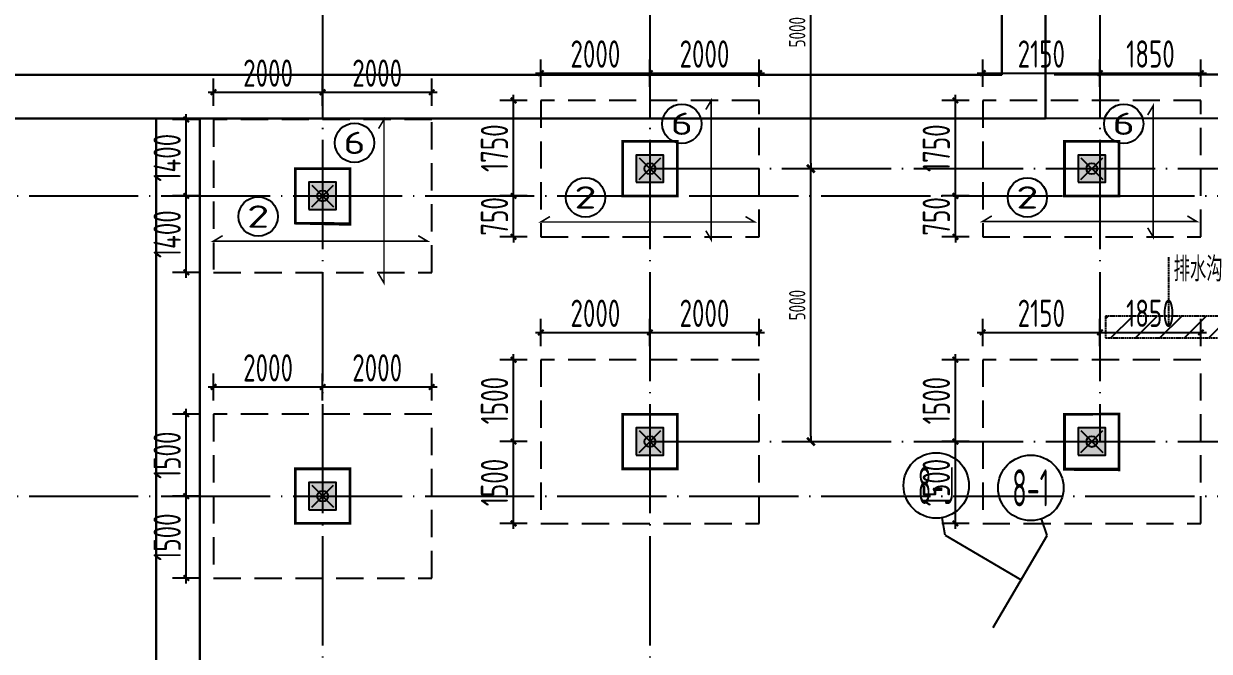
# Model space of a CAD drawing. Extents: x -57409 to 252654, y -8259 to 229119.
# Drawn here: x 129198 to 150931, y 173021 to 184518 of the extents above; entities that cross this region are included whole.
import ezdxf
from ezdxf.enums import TextEntityAlignment as Align

# ---------------------------------------------------------------- set-up
doc = ezdxf.new("R2010")
doc.units = 0
doc.header["$LTSCALE"] = 100
doc.header["$PDMODE"] = 35
doc.header["$PDSIZE"] = 200
for name, pattern in [('DASH', [0.35, 0.25, -0.1]), ('DASHED', [0.75, 0.5, -0.25]), ('DOTE', [2.4200000000000004, 2, -0.2, 0.02, -0.2])]:
    doc.linetypes.add(name, pattern=pattern)
doc.layers.get('0').update_dxf_attribs({"linetype": 'CONTINUOUS'})
doc.layers.get('Defpoints').update_dxf_attribs({"linetype": 'CONTINUOUS'})
for name, color, linetype in [('B-TEXT', 3, 'CONTINUOUS'), ('codim', 7, 'CONTINUOUS'), ('COLU', 7, 'CONTINUOUS'), ('CT', 2, 'CONTINUOUS'), ('DIM', 3, 'CONTINUOUS'), ('dote', 253, 'DOTE'), ('h填实-柱墙', 254, 'CONTINUOUS'), ('Z-AXIS', 3, 'CONTINUOUS'), ('Z-TEXT', 2, 'CONTINUOUS'), ('z柱下板带', 140, 'CONTINUOUS'), ('排水沟', 8, 'DASH'), ('板底钢筋', 24, 'CONTINUOUS')]:
    doc.layers.add(name, color=color, linetype=linetype)
doc.layers.add('重心计算', color=7, linetype='CONTINUOUS', plot=False)
doc.styles.add('_TCH_AXIS', font='tssdeng.shx', dxfattribs={"width": 0.7, "bigfont": 'tssdchn.shx'})
doc.styles.add('COMPLEX', font='tssdeng.shx', dxfattribs={"width": 0.7, "bigfont": 'tssdchn.shx'})
doc.styles.add('Jgcad-DIM', font='tssdeng.shx', dxfattribs={"width": 0.7, "bigfont": 'tssdchn.shx'})
doc.styles.get("Standard").update_dxf_attribs({"font": 'tssdeng.shx', "width": 0.7, "bigfont": 'tssdchn.shx'})
doc.styles.add('TSSD_Dimension', font='tssdeng.shx', dxfattribs={"width": 0.7})
doc.dimstyles.new('TSSD_100_100$0', dxfattribs={"dimtxt": 300, "dimasz": 100, "dimexe": 100, "dimexo": 250, "dimgap": 100, "dimtad": 1, "dimdec": 0, "dimzin": 0, "dimdsep": 46, "dimtxsty": 'TSSD_Dimension', "dimblk": '_tsdbk', "dimblk1": '_tsdbk', "dimblk2": '_tsdbk', "dimsah": 1, "dimcen": 0, "dimdle": 100, "dimclrt": 7, "dimadec": 0, "dimazin": 0, "dimtfac": 1, "dimtdec": 0, "dimtix": 1, "dimtmove": 2, "dimatfit": 3, "dimldrblk": '_tsdbk', "dimfxl": 1, "dimtolj": 1, "dimtzin": 0, "dimarcsym": 0})

# ---------------------------------------------------------------- blocks, each defined once
blk = doc.blocks.new('_AXISO')
blk.add_circle((2.273736754432321e-13, -5.684341886080801e-14), 0.5)
at = {"layer": 'B-TEXT', "style": 'COMPLEX', "width": 1.450892857142857}
blk.add_attdef('A', text='', height=0.56, dxfattribs=at).set_placement((0.2493750000001, -0.2800000000000296), (0.7493750000001, -0.2800000000000296), align=Align.FIT)
blk = doc.blocks.new('_tsdbk')
blk.add_line((-1, 0), (0, 0))
at = {"const_width": 0.5}
blk.add_lwpolyline([(-0.7000000000000001, -0.7000000000000001), (0.7000000000000001, 0.7000000000000001)], dxfattribs=at)
blk = doc.blocks.new('*D424')
at = {"layer": 'Defpoints', "color": 0}
for p in [(143287.6075180144, 181862.723042052), (143627.1348313265, 181862.723042052), (143287.6075180145, 176862.7230420508)]:
    blk.add_point(p, dxfattribs=at)
at = {"layer": 'DIM', "color": 0, "lineweight": -2}
for p, q in [((143537.6075180144, 181862.723042052), (143727.1348313265, 181862.723042052)), ((143627.1348313265, 176962.7230420508), (143627.1348313265, 181762.723042052)), ((143537.6075180145, 176862.7230420508), (143727.1348313265, 176862.7230420508))]:
    blk.add_line(p, q, dxfattribs=at)
at = {"layer": 'DIM', "color": 0, "lineweight": -2, "xscale": 100, "yscale": 100, "zscale": 100}
for p, rotation in [((143627.1348313265, 181862.723042052), 90), ((143627.1348313265, 176862.7230420508), 270)]:
    blk.add_blockref('_tsdbk', p, dxfattribs=dict(at, rotation=rotation))
at = {"layer": 'DIM', "color": 7, "insert": (143377.1348313265, 179362.7230420514), "char_height": 300, "attachment_point": 5, "rotation": 90, "style": 'TSSD_Dimension'}
blk.add_mtext('\\A1;5000', dxfattribs=at)
blk = doc.blocks.new('*D425')
at = {"layer": 'Defpoints', "color": 0}
for p in [(143627.1348313265, 186862.7230420521), (143914.5069074472, 186862.7230420521), (143287.6075180144, 181862.723042052)]:
    blk.add_point(p, dxfattribs=at)
at = {"layer": 'DIM', "color": 0, "lineweight": -2}
for p, q in [((143664.5069074472, 186862.7230420521), (143527.1348313265, 186862.7230420521)), ((143627.1348313265, 181962.723042052), (143627.1348313265, 186762.7230420521)), ((143537.6075180144, 181862.723042052), (143727.1348313265, 181862.723042052))]:
    blk.add_line(p, q, dxfattribs=at)
at = {"layer": 'DIM', "color": 0, "lineweight": -2, "xscale": 100, "yscale": 100, "zscale": 100}
for p, rotation in [((143627.1348313265, 186862.7230420521), 90), ((143627.1348313265, 181862.723042052), 270)]:
    blk.add_blockref('_tsdbk', p, dxfattribs=dict(at, rotation=rotation))
at = {"layer": 'DIM', "color": 7, "insert": (143377.1348313265, 184362.7230420521), "char_height": 300, "attachment_point": 5, "rotation": 90, "style": 'TSSD_Dimension'}
blk.add_mtext('\\A1;5000', dxfattribs=at)
blk = doc.blocks.new('_ArchTick')
at = {"color": 0, "linetype": 'ByBlock', "const_width": 0.4}
blk.add_lwpolyline([(-0.5, -0.5), (0.5, 0.5)], dxfattribs=at)
blk = doc.blocks.new('*D2025')
at = {"layer": 'codim', "color": 0, "lineweight": -2}
blk.add_line((146277.6411610185, 175262.7230420515), (146277.6411610185, 176962.7230420514), dxfattribs=at)
at = {"layer": 'codim', "color": 7, "lineweight": -2}
for p, q in [((146527.6411610185, 176862.7230420514), (146027.6411610185, 176862.7230420514)), ((146527.6411610185, 175362.7230420515), (146027.6411610185, 175362.7230420515))]:
    blk.add_line(p, q, dxfattribs=at)
at = {"layer": 'Defpoints', "color": 0}
for p in [(146277.6411610185, 176862.7230420514), (146777.6411610185, 176862.7230420514), (146777.6411610185, 175362.7230420515)]:
    blk.add_point(p, dxfattribs=at)
at = {"layer": 'codim', "color": 0, "lineweight": -2, "xscale": 100, "yscale": 100, "zscale": 100}
for p, rotation in [((146277.6411610185, 176862.7230420514), 90), ((146277.6411610185, 175362.7230420515), 270)]:
    blk.add_blockref('_ArchTick', p, dxfattribs=dict(at, rotation=rotation))
at = {"layer": 'codim', "color": 1, "insert": (145927.6411610184, 176112.7230420515), "char_height": 500, "attachment_point": 5, "rotation": 90, "style": 'Jgcad-DIM'}
blk.add_mtext('\\A1;1500', dxfattribs=at)
blk = doc.blocks.new('*D2026')
at = {"layer": 'codim', "color": 0, "lineweight": -2}
blk.add_line((146277.6411610185, 176762.7230420514), (146277.6411610185, 178462.7230420516), dxfattribs=at)
at = {"layer": 'codim', "color": 7, "lineweight": -2}
for p, q in [((146527.6411610184, 178362.7230420516), (146027.6411610185, 178362.7230420516)), ((146527.6411610185, 176862.7230420514), (146027.6411610185, 176862.7230420514))]:
    blk.add_line(p, q, dxfattribs=at)
at = {"layer": 'Defpoints', "color": 0}
for p in [(146277.6411610185, 178362.7230420516), (146777.6411610184, 178362.7230420516), (146777.6411610185, 176862.7230420514)]:
    blk.add_point(p, dxfattribs=at)
at = {"layer": 'codim', "color": 0, "lineweight": -2, "xscale": 100, "yscale": 100, "zscale": 100}
for p, rotation in [((146277.6411610185, 178362.7230420516), 90), ((146277.6411610185, 176862.7230420514), 270)]:
    blk.add_blockref('_ArchTick', p, dxfattribs=dict(at, rotation=rotation))
at = {"layer": 'codim', "color": 1, "insert": (145927.6411610184, 177612.7230420515), "char_height": 500, "attachment_point": 5, "rotation": 90, "style": 'Jgcad-DIM'}
blk.add_mtext('\\A1;1500', dxfattribs=at)
blk = doc.blocks.new('*D2027')
at = {"layer": 'codim', "color": 7, "lineweight": -2}
for p, q in [((146777.6411610184, 178612.7230420516), (146777.6411610184, 179112.7230420516)), ((148927.6411610184, 178612.7230420516), (148927.6411610184, 179112.7230420516))]:
    blk.add_line(p, q, dxfattribs=at)
at = {"layer": 'codim', "color": 0, "lineweight": -2}
blk.add_line((146677.6411610184, 178862.7230420516), (149027.6411610184, 178862.7230420516), dxfattribs=at)
at = {"layer": 'Defpoints', "color": 0}
for p in [(148927.6411610184, 178862.7230420516), (146777.6411610184, 178362.7230420516), (148927.6411610184, 178362.7230420516)]:
    blk.add_point(p, dxfattribs=at)
at = {"layer": 'codim', "color": 0, "lineweight": -2, "xscale": 100, "yscale": 100, "zscale": 100, "rotation": 180}
blk.add_blockref('_ArchTick', (146777.6411610184, 178862.7230420516), dxfattribs=at)
at = {"layer": 'codim', "color": 0, "lineweight": -2, "xscale": 100, "yscale": 100, "zscale": 100}
blk.add_blockref('_ArchTick', (148927.6411610184, 178862.7230420516), dxfattribs=at)
at = {"layer": 'codim', "color": 1, "insert": (147852.6411610184, 179212.7230420516), "char_height": 500, "attachment_point": 5, "style": 'Jgcad-DIM'}
blk.add_mtext('\\A1;2150', dxfattribs=at)
blk = doc.blocks.new('*D2028')
at = {"layer": 'codim', "color": 7, "lineweight": -2}
for p, q in [((148927.6411610184, 178612.7230420516), (148927.6411610184, 179112.7230420516)), ((150777.6411610185, 178612.7230420515), (150777.6411610185, 179112.7230420516))]:
    blk.add_line(p, q, dxfattribs=at)
at = {"layer": 'codim', "color": 0, "lineweight": -2}
blk.add_line((148827.6411610184, 178862.7230420516), (150877.6411610185, 178862.7230420516), dxfattribs=at)
at = {"layer": 'Defpoints', "color": 0}
for p in [(150777.6411610185, 178862.7230420516), (148927.6411610184, 178362.7230420516), (150777.6411610185, 178362.7230420515)]:
    blk.add_point(p, dxfattribs=at)
at = {"layer": 'codim', "color": 0, "lineweight": -2, "xscale": 100, "yscale": 100, "zscale": 100, "rotation": 180}
blk.add_blockref('_ArchTick', (148927.6411610184, 178862.7230420516), dxfattribs=at)
at = {"layer": 'codim', "color": 0, "lineweight": -2, "xscale": 100, "yscale": 100, "zscale": 100}
blk.add_blockref('_ArchTick', (150777.6411610185, 178862.7230420516), dxfattribs=at)
at = {"layer": 'codim', "color": 1, "insert": (149852.6411610184, 179212.7230420516), "char_height": 500, "attachment_point": 5, "style": 'Jgcad-DIM'}
blk.add_mtext('\\A1;1850', dxfattribs=at)
blk = doc.blocks.new('*D2029')
at = {"layer": 'codim', "color": 0, "lineweight": -2}
blk.add_line((138177.641161019, 175262.7230420506), (138177.641161019, 176962.7230420505), dxfattribs=at)
at = {"layer": 'codim', "color": 7, "lineweight": -2}
for p, q in [((138427.641161019, 176862.7230420505), (137927.641161019, 176862.7230420505)), ((138427.641161019, 175362.7230420506), (137927.641161019, 175362.7230420506))]:
    blk.add_line(p, q, dxfattribs=at)
at = {"layer": 'Defpoints', "color": 0}
for p in [(138177.641161019, 176862.7230420505), (138677.641161019, 176862.7230420505), (138677.641161019, 175362.7230420506)]:
    blk.add_point(p, dxfattribs=at)
at = {"layer": 'codim', "color": 0, "lineweight": -2, "xscale": 100, "yscale": 100, "zscale": 100}
for p, rotation in [((138177.641161019, 176862.7230420505), 90), ((138177.641161019, 175362.7230420506), 270)]:
    blk.add_blockref('_ArchTick', p, dxfattribs=dict(at, rotation=rotation))
at = {"layer": 'codim', "color": 1, "insert": (137827.641161019, 176112.7230420506), "char_height": 500, "attachment_point": 5, "rotation": 90, "style": 'Jgcad-DIM'}
blk.add_mtext('\\A1;1500', dxfattribs=at)
blk = doc.blocks.new('*D2030')
at = {"layer": 'codim', "color": 0, "lineweight": -2}
blk.add_line((138177.641161019, 176762.7230420505), (138177.641161019, 178462.7230420507), dxfattribs=at)
at = {"layer": 'codim', "color": 7, "lineweight": -2}
for p, q in [((138427.641161019, 178362.7230420507), (137927.641161019, 178362.7230420507)), ((138427.641161019, 176862.7230420505), (137927.641161019, 176862.7230420505))]:
    blk.add_line(p, q, dxfattribs=at)
at = {"layer": 'Defpoints', "color": 0}
for p in [(138177.641161019, 178362.7230420507), (138677.641161019, 178362.7230420507), (138677.641161019, 176862.7230420505)]:
    blk.add_point(p, dxfattribs=at)
at = {"layer": 'codim', "color": 0, "lineweight": -2, "xscale": 100, "yscale": 100, "zscale": 100}
for p, rotation in [((138177.641161019, 178362.7230420507), 90), ((138177.641161019, 176862.7230420505), 270)]:
    blk.add_blockref('_ArchTick', p, dxfattribs=dict(at, rotation=rotation))
at = {"layer": 'codim', "color": 1, "insert": (137827.641161019, 177612.7230420506), "char_height": 500, "attachment_point": 5, "rotation": 90, "style": 'Jgcad-DIM'}
blk.add_mtext('\\A1;1500', dxfattribs=at)
blk = doc.blocks.new('*D2031')
at = {"layer": 'codim', "color": 7, "lineweight": -2}
for p, q in [((138677.641161019, 178612.7230420507), (138677.641161019, 179112.7230420507)), ((140677.641161019, 178612.7230420507), (140677.641161019, 179112.7230420507))]:
    blk.add_line(p, q, dxfattribs=at)
at = {"layer": 'codim', "color": 0, "lineweight": -2}
blk.add_line((138577.641161019, 178862.7230420507), (140777.641161019, 178862.7230420507), dxfattribs=at)
at = {"layer": 'Defpoints', "color": 0}
for p in [(140677.641161019, 178862.7230420507), (138677.641161019, 178362.7230420507), (140677.641161019, 178362.7230420507)]:
    blk.add_point(p, dxfattribs=at)
at = {"layer": 'codim', "color": 0, "lineweight": -2, "xscale": 100, "yscale": 100, "zscale": 100, "rotation": 180}
blk.add_blockref('_ArchTick', (138677.641161019, 178862.7230420507), dxfattribs=at)
at = {"layer": 'codim', "color": 0, "lineweight": -2, "xscale": 100, "yscale": 100, "zscale": 100}
blk.add_blockref('_ArchTick', (140677.641161019, 178862.7230420507), dxfattribs=at)
at = {"layer": 'codim', "color": 1, "insert": (139677.641161019, 179212.7230420507), "char_height": 500, "attachment_point": 5, "style": 'Jgcad-DIM'}
blk.add_mtext('\\A1;2000', dxfattribs=at)
blk = doc.blocks.new('*D2032')
at = {"layer": 'codim', "color": 7, "lineweight": -2}
for p, q in [((140677.641161019, 178612.7230420507), (140677.641161019, 179112.7230420507)), ((142677.641161019, 178612.7230420507), (142677.641161019, 179112.7230420507))]:
    blk.add_line(p, q, dxfattribs=at)
at = {"layer": 'codim', "color": 0, "lineweight": -2}
blk.add_line((140577.641161019, 178862.7230420507), (142777.641161019, 178862.7230420507), dxfattribs=at)
at = {"layer": 'Defpoints', "color": 0}
for p in [(142677.641161019, 178862.7230420507), (140677.641161019, 178362.7230420507), (142677.641161019, 178362.7230420507)]:
    blk.add_point(p, dxfattribs=at)
at = {"layer": 'codim', "color": 0, "lineweight": -2, "xscale": 100, "yscale": 100, "zscale": 100, "rotation": 180}
blk.add_blockref('_ArchTick', (140677.641161019, 178862.7230420507), dxfattribs=at)
at = {"layer": 'codim', "color": 0, "lineweight": -2, "xscale": 100, "yscale": 100, "zscale": 100}
blk.add_blockref('_ArchTick', (142677.641161019, 178862.7230420507), dxfattribs=at)
at = {"layer": 'codim', "color": 1, "insert": (141677.641161019, 179212.7230420507), "char_height": 500, "attachment_point": 5, "style": 'Jgcad-DIM'}
blk.add_mtext('\\A1;2000', dxfattribs=at)
blk = doc.blocks.new('*D1170')
at = {"layer": 'codim', "color": 7, "lineweight": -2}
for p, q in [((146527.6411610183, 181362.7230420476), (146027.6411610183, 181362.7230420476)), ((146527.6411610183, 180612.7230420477), (146027.6411610183, 180612.7230420477))]:
    blk.add_line(p, q, dxfattribs=at)
at = {"layer": 'codim', "color": 0, "lineweight": -2}
for p, q in [((146277.6411610183, 181362.7230420476), (146277.6411610183, 181462.7230420476)), ((146277.6411610183, 180612.7230420477), (146277.6411610183, 181362.7230420476)), ((146277.6411610183, 180612.7230420477), (146277.6411610183, 180512.7230420477))]:
    blk.add_line(p, q, dxfattribs=at)
at = {"layer": 'Defpoints', "color": 0}
for p in [(146277.6411610183, 181362.7230420476), (146777.6411610183, 181362.7230420476), (146777.6411610183, 180612.7230420477)]:
    blk.add_point(p, dxfattribs=at)
at = {"layer": 'codim', "color": 0, "lineweight": -2, "xscale": 100, "yscale": 100, "zscale": 100}
for p, rotation in [((146277.6411610183, 181362.7230420476), 270), ((146277.6411610183, 180612.7230420477), 90)]:
    blk.add_blockref('_ArchTick', p, dxfattribs=dict(at, rotation=rotation))
at = {"layer": 'codim', "color": 1, "insert": (145927.6411610183, 180987.7230420476), "char_height": 500, "attachment_point": 5, "rotation": 90, "style": 'Jgcad-DIM'}
blk.add_mtext('\\A1;750', dxfattribs=at)
blk = doc.blocks.new('*D1171')
at = {"layer": 'codim', "color": 7, "lineweight": -2}
for p, q in [((146527.6411610183, 183112.7230420479), (146027.6411610183, 183112.7230420479)), ((146527.6411610183, 181362.7230420476), (146027.6411610183, 181362.7230420476))]:
    blk.add_line(p, q, dxfattribs=at)
at = {"layer": 'codim', "color": 0, "lineweight": -2}
blk.add_line((146277.6411610183, 181262.7230420476), (146277.6411610183, 183212.7230420479), dxfattribs=at)
at = {"layer": 'Defpoints', "color": 0}
for p in [(146277.6411610183, 183112.7230420479), (146777.6411610183, 183112.7230420479), (146777.6411610183, 181362.7230420476)]:
    blk.add_point(p, dxfattribs=at)
at = {"layer": 'codim', "color": 0, "lineweight": -2, "xscale": 100, "yscale": 100, "zscale": 100}
for p, rotation in [((146277.6411610183, 183112.7230420479), 90), ((146277.6411610183, 181362.7230420476), 270)]:
    blk.add_blockref('_ArchTick', p, dxfattribs=dict(at, rotation=rotation))
at = {"layer": 'codim', "color": 1, "insert": (145927.6411610183, 182237.7230420478), "char_height": 500, "attachment_point": 5, "rotation": 90, "style": 'Jgcad-DIM'}
blk.add_mtext('\\A1;1750', dxfattribs=at)
blk = doc.blocks.new('*D1172')
at = {"layer": 'codim', "color": 7, "lineweight": -2}
for p, q in [((146777.6411610183, 183362.7230420479), (146777.6411610183, 183862.7230420479)), ((148927.6411610183, 183362.7230420479), (148927.6411610183, 183862.7230420479))]:
    blk.add_line(p, q, dxfattribs=at)
at = {"layer": 'codim', "color": 0, "lineweight": -2}
blk.add_line((146677.6411610183, 183612.7230420479), (149027.6411610183, 183612.7230420479), dxfattribs=at)
at = {"layer": 'Defpoints', "color": 0}
for p in [(148927.6411610183, 183612.7230420479), (146777.6411610183, 183112.7230420479), (148927.6411610183, 183112.7230420479)]:
    blk.add_point(p, dxfattribs=at)
at = {"layer": 'codim', "color": 0, "lineweight": -2, "xscale": 100, "yscale": 100, "zscale": 100, "rotation": 180}
blk.add_blockref('_ArchTick', (146777.6411610183, 183612.7230420479), dxfattribs=at)
at = {"layer": 'codim', "color": 0, "lineweight": -2, "xscale": 100, "yscale": 100, "zscale": 100}
blk.add_blockref('_ArchTick', (148927.6411610183, 183612.7230420479), dxfattribs=at)
at = {"layer": 'codim', "color": 1, "insert": (147852.6411610183, 183962.7230420479), "char_height": 500, "attachment_point": 5, "style": 'Jgcad-DIM'}
blk.add_mtext('\\A1;2150', dxfattribs=at)
blk = doc.blocks.new('*D1173')
at = {"layer": 'codim', "color": 7, "lineweight": -2}
for p, q in [((148927.6411610183, 183362.7230420479), (148927.6411610183, 183862.7230420479)), ((150777.6411610183, 183362.7230420477), (150777.6411610183, 183862.7230420479))]:
    blk.add_line(p, q, dxfattribs=at)
at = {"layer": 'codim', "color": 0, "lineweight": -2}
blk.add_line((148827.6411610183, 183612.7230420479), (150877.6411610183, 183612.7230420479), dxfattribs=at)
at = {"layer": 'Defpoints', "color": 0}
for p in [(150777.6411610183, 183612.7230420479), (148927.6411610183, 183112.7230420479), (150777.6411610183, 183112.7230420477)]:
    blk.add_point(p, dxfattribs=at)
at = {"layer": 'codim', "color": 0, "lineweight": -2, "xscale": 100, "yscale": 100, "zscale": 100, "rotation": 180}
blk.add_blockref('_ArchTick', (148927.6411610183, 183612.7230420479), dxfattribs=at)
at = {"layer": 'codim', "color": 0, "lineweight": -2, "xscale": 100, "yscale": 100, "zscale": 100}
blk.add_blockref('_ArchTick', (150777.6411610183, 183612.7230420479), dxfattribs=at)
at = {"layer": 'codim', "color": 1, "insert": (149852.6411610183, 183962.7230420479), "char_height": 500, "attachment_point": 5, "style": 'Jgcad-DIM'}
blk.add_mtext('\\A1;1850', dxfattribs=at)
blk = doc.blocks.new('*D1174')
at = {"layer": 'codim', "color": 7, "lineweight": -2}
for p, q in [((138427.6411610192, 181362.7230420499), (137927.6411610192, 181362.7230420499)), ((138427.6411610192, 180612.72304205), (137927.6411610192, 180612.72304205))]:
    blk.add_line(p, q, dxfattribs=at)
at = {"layer": 'codim', "color": 0, "lineweight": -2}
for p, q in [((138177.6411610192, 181362.7230420499), (138177.6411610192, 181462.7230420499)), ((138177.6411610192, 180612.72304205), (138177.6411610192, 181362.7230420499)), ((138177.6411610192, 180612.72304205), (138177.6411610192, 180512.72304205))]:
    blk.add_line(p, q, dxfattribs=at)
at = {"layer": 'Defpoints', "color": 0}
for p in [(138177.6411610192, 181362.7230420499), (138677.6411610192, 181362.7230420499), (138677.6411610192, 180612.72304205)]:
    blk.add_point(p, dxfattribs=at)
at = {"layer": 'codim', "color": 0, "lineweight": -2, "xscale": 100, "yscale": 100, "zscale": 100}
for p, rotation in [((138177.6411610192, 181362.7230420499), 270), ((138177.6411610192, 180612.72304205), 90)]:
    blk.add_blockref('_ArchTick', p, dxfattribs=dict(at, rotation=rotation))
at = {"layer": 'codim', "color": 1, "insert": (137827.6411610192, 180987.72304205), "char_height": 500, "attachment_point": 5, "rotation": 90, "style": 'Jgcad-DIM'}
blk.add_mtext('\\A1;750', dxfattribs=at)
blk = doc.blocks.new('*D1175')
at = {"layer": 'codim', "color": 7, "lineweight": -2}
for p, q in [((138427.6411610191, 183112.72304205), (137927.6411610192, 183112.72304205)), ((138427.6411610192, 181362.7230420499), (137927.6411610192, 181362.7230420499))]:
    blk.add_line(p, q, dxfattribs=at)
at = {"layer": 'codim', "color": 0, "lineweight": -2}
blk.add_line((138177.6411610192, 181262.7230420499), (138177.6411610192, 183212.72304205), dxfattribs=at)
at = {"layer": 'Defpoints', "color": 0}
for p in [(138177.6411610192, 183112.72304205), (138677.6411610191, 183112.72304205), (138677.6411610192, 181362.7230420499)]:
    blk.add_point(p, dxfattribs=at)
at = {"layer": 'codim', "color": 0, "lineweight": -2, "xscale": 100, "yscale": 100, "zscale": 100}
for p, rotation in [((138177.6411610192, 183112.72304205), 90), ((138177.6411610192, 181362.7230420499), 270)]:
    blk.add_blockref('_ArchTick', p, dxfattribs=dict(at, rotation=rotation))
at = {"layer": 'codim', "color": 1, "insert": (137827.6411610192, 182237.72304205), "char_height": 500, "attachment_point": 5, "rotation": 90, "style": 'Jgcad-DIM'}
blk.add_mtext('\\A1;1750', dxfattribs=at)
blk = doc.blocks.new('*D1176')
at = {"layer": 'codim', "color": 7, "lineweight": -2}
for p, q in [((138677.6411610191, 183362.72304205), (138677.6411610191, 183862.72304205)), ((140677.6411610191, 183362.7230420501), (140677.6411610191, 183862.72304205))]:
    blk.add_line(p, q, dxfattribs=at)
at = {"layer": 'codim', "color": 0, "lineweight": -2}
blk.add_line((138577.6411610191, 183612.72304205), (140777.6411610191, 183612.72304205), dxfattribs=at)
at = {"layer": 'Defpoints', "color": 0}
for p in [(140677.6411610191, 183612.72304205), (138677.6411610191, 183112.72304205), (140677.6411610191, 183112.7230420501)]:
    blk.add_point(p, dxfattribs=at)
at = {"layer": 'codim', "color": 0, "lineweight": -2, "xscale": 100, "yscale": 100, "zscale": 100, "rotation": 180}
blk.add_blockref('_ArchTick', (138677.6411610191, 183612.72304205), dxfattribs=at)
at = {"layer": 'codim', "color": 0, "lineweight": -2, "xscale": 100, "yscale": 100, "zscale": 100}
blk.add_blockref('_ArchTick', (140677.6411610191, 183612.72304205), dxfattribs=at)
at = {"layer": 'codim', "color": 1, "insert": (139677.6411610191, 183962.72304205), "char_height": 500, "attachment_point": 5, "style": 'Jgcad-DIM'}
blk.add_mtext('\\A1;2000', dxfattribs=at)
blk = doc.blocks.new('*D1177')
at = {"layer": 'codim', "color": 7, "lineweight": -2}
for p, q in [((140677.6411610191, 183362.7230420501), (140677.6411610191, 183862.72304205)), ((142677.6411610192, 183362.7230420501), (142677.6411610192, 183862.72304205))]:
    blk.add_line(p, q, dxfattribs=at)
at = {"layer": 'codim', "color": 0, "lineweight": -2}
blk.add_line((140577.6411610191, 183612.72304205), (142777.6411610192, 183612.72304205), dxfattribs=at)
at = {"layer": 'Defpoints', "color": 0}
for p in [(142677.6411610192, 183612.72304205), (140677.6411610191, 183112.7230420501), (142677.6411610192, 183112.7230420501)]:
    blk.add_point(p, dxfattribs=at)
at = {"layer": 'codim', "color": 0, "lineweight": -2, "xscale": 100, "yscale": 100, "zscale": 100, "rotation": 180}
blk.add_blockref('_ArchTick', (140677.6411610191, 183612.72304205), dxfattribs=at)
at = {"layer": 'codim', "color": 0, "lineweight": -2, "xscale": 100, "yscale": 100, "zscale": 100}
blk.add_blockref('_ArchTick', (142677.6411610192, 183612.72304205), dxfattribs=at)
at = {"layer": 'codim', "color": 1, "insert": (141677.6411610192, 183962.72304205), "char_height": 500, "attachment_point": 5, "style": 'Jgcad-DIM'}
blk.add_mtext('\\A1;2000', dxfattribs=at)
blk = doc.blocks.new('*D838')
at = {"layer": 'codim', "color": 7, "lineweight": -2}
for p, q in [((132427.6411610174, 175862.7230420531), (131927.6411610174, 175862.7230420531)), ((132427.6411610174, 174362.7230420531), (131927.6411610174, 174362.7230420531))]:
    blk.add_line(p, q, dxfattribs=at)
at = {"layer": 'codim', "color": 0, "lineweight": -2}
blk.add_line((132177.6411610174, 174262.7230420531), (132177.6411610174, 175962.7230420531), dxfattribs=at)
at = {"layer": 'Defpoints', "color": 0}
for p in [(132177.6411610174, 175862.7230420531), (132677.6411610174, 175862.7230420531), (132677.6411610174, 174362.7230420531)]:
    blk.add_point(p, dxfattribs=at)
at = {"layer": 'codim', "color": 0, "lineweight": -2, "xscale": 100, "yscale": 100, "zscale": 100}
for p, rotation in [((132177.6411610174, 175862.7230420531), 90), ((132177.6411610174, 174362.7230420531), 270)]:
    blk.add_blockref('_ArchTick', p, dxfattribs=dict(at, rotation=rotation))
at = {"layer": 'codim', "color": 1, "insert": (131827.6411610173, 175112.7230420531), "char_height": 500, "attachment_point": 5, "rotation": 90, "style": 'Jgcad-DIM'}
blk.add_mtext('\\A1;1500', dxfattribs=at)
blk = doc.blocks.new('*D839')
at = {"layer": 'codim', "color": 7, "lineweight": -2}
for p, q in [((132427.6411610174, 177362.7230420532), (131927.6411610174, 177362.7230420532)), ((132427.6411610174, 175862.7230420531), (131927.6411610174, 175862.7230420531))]:
    blk.add_line(p, q, dxfattribs=at)
at = {"layer": 'codim', "color": 0, "lineweight": -2}
blk.add_line((132177.6411610174, 175762.7230420531), (132177.6411610174, 177462.7230420532), dxfattribs=at)
at = {"layer": 'Defpoints', "color": 0}
for p in [(132177.6411610174, 177362.7230420532), (132677.6411610174, 177362.7230420532), (132677.6411610174, 175862.7230420531)]:
    blk.add_point(p, dxfattribs=at)
at = {"layer": 'codim', "color": 0, "lineweight": -2, "xscale": 100, "yscale": 100, "zscale": 100}
for p, rotation in [((132177.6411610174, 177362.7230420532), 90), ((132177.6411610174, 175862.7230420531), 270)]:
    blk.add_blockref('_ArchTick', p, dxfattribs=dict(at, rotation=rotation))
at = {"layer": 'codim', "color": 1, "insert": (131827.6411610173, 176612.7230420532), "char_height": 500, "attachment_point": 5, "rotation": 90, "style": 'Jgcad-DIM'}
blk.add_mtext('\\A1;1500', dxfattribs=at)
blk = doc.blocks.new('*D840')
at = {"layer": 'codim', "color": 7, "lineweight": -2}
for p, q in [((132677.6411610174, 177612.7230420532), (132677.6411610174, 178112.7230420532)), ((134677.6411610174, 177612.7230420532), (134677.6411610174, 178112.7230420532))]:
    blk.add_line(p, q, dxfattribs=at)
at = {"layer": 'codim', "color": 0, "lineweight": -2}
blk.add_line((132577.6411610174, 177862.7230420532), (134777.6411610174, 177862.7230420532), dxfattribs=at)
at = {"layer": 'Defpoints', "color": 0}
for p in [(134677.6411610174, 177862.7230420532), (132677.6411610174, 177362.7230420532), (134677.6411610174, 177362.7230420532)]:
    blk.add_point(p, dxfattribs=at)
at = {"layer": 'codim', "color": 0, "lineweight": -2, "xscale": 100, "yscale": 100, "zscale": 100, "rotation": 180}
blk.add_blockref('_ArchTick', (132677.6411610174, 177862.7230420532), dxfattribs=at)
at = {"layer": 'codim', "color": 0, "lineweight": -2, "xscale": 100, "yscale": 100, "zscale": 100}
blk.add_blockref('_ArchTick', (134677.6411610174, 177862.7230420532), dxfattribs=at)
at = {"layer": 'codim', "color": 1, "insert": (133677.6411610174, 178212.7230420532), "char_height": 500, "attachment_point": 5, "style": 'Jgcad-DIM'}
blk.add_mtext('\\A1;2000', dxfattribs=at)
blk = doc.blocks.new('*D841')
at = {"layer": 'codim', "color": 7, "lineweight": -2}
for p, q in [((134677.6411610174, 177612.7230420532), (134677.6411610174, 178112.7230420532)), ((136677.6411610174, 177612.7230420532), (136677.6411610174, 178112.7230420532))]:
    blk.add_line(p, q, dxfattribs=at)
at = {"layer": 'codim', "color": 0, "lineweight": -2}
blk.add_line((134577.6411610174, 177862.7230420532), (136777.6411610174, 177862.7230420532), dxfattribs=at)
at = {"layer": 'Defpoints', "color": 0}
for p in [(136677.6411610174, 177862.7230420532), (134677.6411610174, 177362.7230420532), (136677.6411610174, 177362.7230420532)]:
    blk.add_point(p, dxfattribs=at)
at = {"layer": 'codim', "color": 0, "lineweight": -2, "xscale": 100, "yscale": 100, "zscale": 100, "rotation": 180}
blk.add_blockref('_ArchTick', (134677.6411610174, 177862.7230420532), dxfattribs=at)
at = {"layer": 'codim', "color": 0, "lineweight": -2, "xscale": 100, "yscale": 100, "zscale": 100}
blk.add_blockref('_ArchTick', (136677.6411610174, 177862.7230420532), dxfattribs=at)
at = {"layer": 'codim', "color": 1, "insert": (135677.6411610174, 178212.7230420532), "char_height": 500, "attachment_point": 5, "style": 'Jgcad-DIM'}
blk.add_mtext('\\A1;2000', dxfattribs=at)
blk = doc.blocks.new('*D842')
at = {"layer": 'codim', "color": 7, "lineweight": -2}
for p, q in [((132427.6411610174, 181362.7230420516), (131927.6411610174, 181362.7230420516)), ((132427.6411610174, 179962.7230420517), (131927.6411610174, 179962.7230420517))]:
    blk.add_line(p, q, dxfattribs=at)
at = {"layer": 'codim', "color": 0, "lineweight": -2}
blk.add_line((132177.6411610174, 179862.7230420517), (132177.6411610174, 181462.7230420516), dxfattribs=at)
at = {"layer": 'Defpoints', "color": 0}
for p in [(132177.6411610174, 181362.7230420516), (132677.6411610174, 181362.7230420516), (132677.6411610174, 179962.7230420517)]:
    blk.add_point(p, dxfattribs=at)
at = {"layer": 'codim', "color": 0, "lineweight": -2, "xscale": 100, "yscale": 100, "zscale": 100}
for p, rotation in [((132177.6411610174, 181362.7230420516), 90), ((132177.6411610174, 179962.7230420517), 270)]:
    blk.add_blockref('_ArchTick', p, dxfattribs=dict(at, rotation=rotation))
at = {"layer": 'codim', "color": 1, "insert": (131827.6411610173, 180662.7230420517), "char_height": 500, "attachment_point": 5, "rotation": 90, "style": 'Jgcad-DIM'}
blk.add_mtext('\\A1;1400', dxfattribs=at)
blk = doc.blocks.new('*D843')
at = {"layer": 'codim', "color": 0, "lineweight": -2}
blk.add_line((132177.6411610174, 181262.7230420516), (132177.6411610174, 182862.7230420517), dxfattribs=at)
at = {"layer": 'codim', "color": 7, "lineweight": -2}
for p, q in [((132427.6411610174, 182762.7230420517), (131927.6411610174, 182762.7230420517)), ((132427.6411610174, 181362.7230420516), (131927.6411610174, 181362.7230420516))]:
    blk.add_line(p, q, dxfattribs=at)
at = {"layer": 'Defpoints', "color": 0}
for p in [(132177.6411610174, 182762.7230420517), (132677.6411610174, 182762.7230420517), (132677.6411610174, 181362.7230420516)]:
    blk.add_point(p, dxfattribs=at)
at = {"layer": 'codim', "color": 0, "lineweight": -2, "xscale": 100, "yscale": 100, "zscale": 100}
for p, rotation in [((132177.6411610174, 182762.7230420517), 90), ((132177.6411610174, 181362.7230420516), 270)]:
    blk.add_blockref('_ArchTick', p, dxfattribs=dict(at, rotation=rotation))
at = {"layer": 'codim', "color": 1, "insert": (131827.6411610173, 182062.7230420517), "char_height": 500, "attachment_point": 5, "rotation": 90, "style": 'Jgcad-DIM'}
blk.add_mtext('\\A1;1400', dxfattribs=at)
blk = doc.blocks.new('*D844')
at = {"layer": 'codim', "color": 7, "lineweight": -2}
for p, q in [((132677.6411610174, 183012.7230420517), (132677.6411610174, 183512.7230420517)), ((134677.6411610174, 183012.7230420517), (134677.6411610174, 183512.7230420517))]:
    blk.add_line(p, q, dxfattribs=at)
at = {"layer": 'codim', "color": 0, "lineweight": -2}
blk.add_line((132577.6411610174, 183262.7230420517), (134777.6411610174, 183262.7230420517), dxfattribs=at)
at = {"layer": 'Defpoints', "color": 0}
for p in [(134677.6411610174, 183262.7230420517), (132677.6411610174, 182762.7230420517), (134677.6411610174, 182762.7230420517)]:
    blk.add_point(p, dxfattribs=at)
at = {"layer": 'codim', "color": 0, "lineweight": -2, "xscale": 100, "yscale": 100, "zscale": 100, "rotation": 180}
blk.add_blockref('_ArchTick', (132677.6411610174, 183262.7230420517), dxfattribs=at)
at = {"layer": 'codim', "color": 0, "lineweight": -2, "xscale": 100, "yscale": 100, "zscale": 100}
blk.add_blockref('_ArchTick', (134677.6411610174, 183262.7230420517), dxfattribs=at)
at = {"layer": 'codim', "color": 1, "insert": (133677.6411610174, 183612.7230420517), "char_height": 500, "attachment_point": 5, "style": 'Jgcad-DIM'}
blk.add_mtext('\\A1;2000', dxfattribs=at)
blk = doc.blocks.new('*D845')
at = {"layer": 'codim', "color": 7, "lineweight": -2}
for p, q in [((134677.6411610174, 183012.7230420517), (134677.6411610174, 183512.7230420517)), ((136677.6411610175, 183012.7230420518), (136677.6411610175, 183512.7230420517))]:
    blk.add_line(p, q, dxfattribs=at)
at = {"layer": 'codim', "color": 0, "lineweight": -2}
blk.add_line((134577.6411610174, 183262.7230420517), (136777.6411610175, 183262.7230420517), dxfattribs=at)
at = {"layer": 'Defpoints', "color": 0}
for p in [(136677.6411610175, 183262.7230420517), (134677.6411610174, 182762.7230420517), (136677.6411610175, 182762.7230420518)]:
    blk.add_point(p, dxfattribs=at)
at = {"layer": 'codim', "color": 0, "lineweight": -2, "xscale": 100, "yscale": 100, "zscale": 100, "rotation": 180}
blk.add_blockref('_ArchTick', (134677.6411610174, 183262.7230420517), dxfattribs=at)
at = {"layer": 'codim', "color": 0, "lineweight": -2, "xscale": 100, "yscale": 100, "zscale": 100}
blk.add_blockref('_ArchTick', (136677.6411610175, 183262.7230420517), dxfattribs=at)
at = {"layer": 'codim', "color": 1, "insert": (135677.6411610174, 183612.7230420517), "char_height": 500, "attachment_point": 5, "style": 'Jgcad-DIM'}
blk.add_mtext('\\A1;2000', dxfattribs=at)
blk = doc.blocks.new('后浇带现场')
at = {"color": 6, "lineweight": 30}
for points in [[(714656.4830361799, 762040), (714656.4830361799, 738930.0739679557), (710056.4815537819, 738930.0739679566), (710056.4815537803, 730049.1769939091), (775506.7404498546, 730049.1649184508), (775506.7404498546, 772730)], [(715456.4830361799, 762040), (715456.4830361799, 738130.0739679555), (710856.4815537818, 738130.0739679565), (710856.4815537804, 730849.1768463105), (774706.7404498546, 730849.1650660494), (774706.7404498546, 772730)], [(775669.8770379163, 730852.1290958803), (815756.7403428452, 730852.1290958701), (815756.7403428429, 721630.0739679215), (841315.1825775313, 721630.0739679215)], [(760006.9752143119, 730049.176844704), (760006.9751014961, 673430.0739679397), (717756.7851825319, 673430.0739679476), (717756.7851825468, 730049.1768463091)], [(759206.9752143119, 730049.1768462979), (759206.97510309, 674230.0739679402), (718556.7851825319, 674230.0739679472), (718556.7851825468, 730049.1768463086)], [(775506.740449844, 730049.1768462937), (814956.7403428452, 730052.1290958701), (814956.7403428424, 720830.0739679215), (841315.1825775313, 720830.0739679215)]]:
    blk.add_lwpolyline(points, dxfattribs=at)

msp = doc.modelspace()

# ---------------------------------------------------------------- hatches: boundary and pattern name
at = {"layer": 'h填实-柱墙'}
for points in [[(140427.6411610145, 181612.7230420703), (140927.6411610158, 181612.7230420701), (140927.6411610147, 182112.7230420705), (140427.6411610148, 182112.7230420717)], [(148527.6411610135, 181612.7230420696), (149027.6411610148, 181612.7230420705), (149027.6411610141, 182112.7230420687), (148527.6411610144, 182112.7230420686)], [(134427.6411610183, 181112.7230420665), (134927.641161019, 181112.7230420677), (134927.6411610185, 181612.7230420679), (134427.6411610183, 181612.7230420677)], [(140427.6411610205, 176612.7230420676), (140927.6411610212, 176612.7230420675), (140927.6411610211, 177112.7230420675), (140427.6411610213, 177112.7230420673)], [(148527.6411610185, 176612.7230420675), (149027.6411610198, 176612.7230420671), (149027.6411610198, 177112.7230420682), (148527.6411610185, 177112.7230420665)], [(134427.6411610192, 175612.7230420669), (134927.6411610175, 175612.7230420665), (134927.6411610198, 176112.7230420675), (134427.6411610191, 176112.7230420683)]]:
    msp.add_hatch(color=256, dxfattribs=at).paths.add_polyline_path(points)
at = {"layer": '排水沟'}
h = msp.add_hatch(dxfattribs=at)
h.set_pattern_fill('ANSI31', color=2, scale=100, style=0)
h.set_pattern_definition([(45, (0, 0), (-224.5064030267288, 224.5064030267288), [])])
h.paths.add_polyline_path([(154527.641130468, 179162.9533431041), (149027.6435196522, 179162.9533408996), (149027.6436246742, 178762.9533408996), (154527.64123549, 178762.9533431041)])

# ---------------------------------------------------------------- linework, layer by layer
at = {"layer": 'COLU'}
for points in [[(140427.6411610145, 181612.7230420703), (140927.6411610158, 181612.7230420701), (140927.6411610147, 182112.7230420705), (140427.6411610148, 182112.7230420717)], [(148527.6411610135, 181612.7230420696), (149027.6411610148, 181612.7230420705), (149027.6411610141, 182112.7230420687), (148527.6411610144, 182112.7230420686)], [(134427.6411610183, 181112.7230420665), (134927.641161019, 181112.7230420677), (134927.6411610185, 181612.7230420679), (134427.6411610183, 181612.7230420677)], [(140427.6411610205, 176612.7230420676), (140927.6411610212, 176612.7230420675), (140927.6411610211, 177112.7230420675), (140427.6411610213, 177112.7230420673)], [(148527.6411610185, 176612.7230420675), (149027.6411610198, 176612.7230420671), (149027.6411610198, 177112.7230420682), (148527.6411610185, 177112.7230420665)], [(134427.6411610192, 175612.7230420669), (134927.6411610175, 175612.7230420665), (134927.6411610198, 176112.7230420675), (134427.6411610191, 176112.7230420683)]]:
    msp.add_lwpolyline(points, close=True, dxfattribs=at)
at = {"layer": 'CT', "const_width": 49.99999999999999}
for points in [[(140177.6411610212, 181362.7230420678), (141177.6411610212, 181362.7230420676), (141177.6411610212, 182362.7230420676), (140177.641161021, 182362.7230420675)], [(148277.6411610189, 181362.7230420687), (149277.6411610188, 181362.7230420678), (149277.6411610197, 182362.7230420677), (148277.6411610196, 182362.7230420689)], [(134177.6411610197, 180862.7230420665), (135177.6411610192, 180862.7230420684), (135177.6411610175, 181862.7230420684), (134177.6411610173, 181862.7230420664)], [(140177.641161021, 176362.7230420676), (141177.641161021, 176362.7230420672), (141177.6411610211, 177362.7230420671), (140177.6411610212, 177362.7230420673)], [(148277.6411610181, 176362.723042068), (149277.6411610185, 176362.7230420666), (149277.6411610202, 177362.7230420662), (148277.6411610203, 177362.7230420682)], [(134177.6411610189, 175362.7230420676), (135177.6411610189, 175362.7230420673), (135177.6411610189, 176362.7230420675), (134177.6411610188, 176362.7230420678)]]:
    msp.add_lwpolyline(points, close=True, dxfattribs=at)
at = {"layer": 'dote', "ltscale": 10}
for p, q in [((134677.6411610168, 218687.8779629263), (134677.6411610188, 79862.72304205815)), ((140677.6411610216, 218687.8779629263), (140677.6411610187, 169862.7230420717)), ((148927.641161018, 218687.877962926), (148927.6411610184, 176862.7230420498)), ((140677.6411610192, 181862.723042052), (161589.0412943693, 181862.7230420522)), ((44598.39796928855, 181362.7230420772), (219938.2151759664, 181362.7230420274)), ((140677.6411610188, 176862.7230420505), (161589.0412943693, 176862.723042053)), ((44598.3979692896, 175862.7230420787), (219938.2151759675, 175862.7230420289))]:
    msp.add_line(p, q, dxfattribs=at)
at = {"layer": 'Z-AXIS'}
for p, q in [((146088.5552504751, 175150.7057030564), (146031.8370097234, 175467.6247878235)), ((147958.6696952895, 175142.6356466771), (147854.1487502869, 175447.1517171585)), ((146088.5552504751, 175150.7057030564), (147481.757893013, 174331.5319967091)), ((146968.0402541381, 173457.8311363583), (147958.6696952895, 175142.6356466771))]:
    msp.add_line(p, q, dxfattribs=at)
at = {"layer": 'z柱下板带', "color": 181, "linetype": 'DASHED', "ltscale": 10}
for points in [[(138677.6411610146, 180612.72304207), (142677.6411610146, 180612.72304207), (142677.6411610146, 183112.72304207), (138677.6411610146, 183112.72304207)], [(146777.641161014, 180612.7230420682), (150777.641161014, 180612.7230420682), (150777.641161014, 183112.7230420682), (146777.641161014, 183112.7230420682)], [(132677.6411610185, 179962.7230420674), (136677.6411610185, 179962.7230420674), (136677.6411610185, 182762.7230420674), (132677.6411610185, 182762.7230420674)]]:
    msp.add_lwpolyline(points, close=True, dxfattribs=at)
at = {"layer": 'z柱下板带', "linetype": 'DASHED', "ltscale": 10}
for points in [[(138677.6411610211, 175362.7230420671), (142677.6411610211, 175362.7230420671), (142677.6411610211, 178362.7230420671), (138677.6411610211, 178362.7230420671)], [(146777.6411610201, 175362.7230420662), (150777.6411610201, 175362.7230420662), (150777.6411610201, 178362.7230420662), (146777.6411610201, 178362.7230420662)], [(132677.6411610189, 174362.7230420675), (136677.6411610189, 174362.7230420675), (136677.6411610189, 177362.7230420675), (132677.6411610189, 177362.7230420675)]]:
    msp.add_lwpolyline(points, close=True, dxfattribs=at)
at = {"layer": '排水沟', "color": 2}
msp.add_line((150186.9076575814, 178976.2297035798), (150186.9076575814, 180238.9738800765), dxfattribs=at)
msp.add_lwpolyline([(154527.641130468, 179162.9533431041), (149027.6435196522, 179162.9533408996), (149027.6436246742, 178762.9533408996), (154527.64123549, 178762.9533431041)], close=True, dxfattribs=at)
at = {"layer": '板底钢筋', "const_width": 30}
for points in [[(141702.3338072115, 180725.3611856561), (141802.3338072119, 180558.6940103631), (141802.3338072119, 183112.72304207), (141702.3338072117, 182946.0558667774)], [(149802.3338072109, 180779.0307148607), (149902.3338072113, 180612.3635395677), (149902.3338072113, 183012.7230420664), (149802.3338072111, 182846.0558667738)], [(135702.3338072153, 179935.6863006529), (135802.3338072158, 179769.01912536), (135802.3338072158, 182762.7230420674), (135702.3338072155, 182596.0558667748)], [(138844.3083363076, 180985.0787277312), (138677.6411610146, 180885.0787277306), (142596.7416442172, 180885.0787277306), (142430.0744689246, 180985.0787277309)], [(146944.3083363071, 180996.1171379018), (146777.641161014, 180896.1171379013), (150696.7416442166, 180896.1171379013), (150530.074468924, 180996.1171379015)], [(132844.3083363115, 180635.0787277286), (132677.6411610185, 180535.0787277281), (136596.741644221, 180535.0787277281), (136430.0744689284, 180635.0787277284)]]:
    msp.add_lwpolyline(points, dxfattribs=at)
at = {"layer": '重心计算', "color": 5}
for p in [(140677.6411610148, 181862.7230420705), (140677.6411610148, 181862.7230420705), (148777.6411610142, 181862.7230420692), (148777.6411610142, 181862.7230420692), (134677.6411610185, 181362.7230420674), (134677.6411610185, 181362.7230420674), (134677.6411610185, 181362.7230420674), (140677.6411610211, 176862.7230420674), (140677.6411610211, 176862.7230420674), (148777.6411610194, 176862.7230420673), (148777.6411610194, 176862.7230420673), (134677.6411610189, 175862.7230420675), (134677.6411610189, 175862.7230420675), (134677.6411610189, 175862.7230420675)]:
    msp.add_point(p, dxfattribs=at)

# ---------------------------------------------------------------- block references
at = {"color": 3, "lineweight": 30}
msp.add_blockref('后浇带现场', (-627579.0991567412, -547267.3510589206), dxfattribs=at)
at = {"layer": 'Z-AXIS'}
ref = msp.add_blockref('_AXISO', (145926.1358929887, 176058.2408000694), dxfattribs=dict(at, xscale=1200.000000000027, yscale=1200, zscale=1200, rotation=359.9996457873846))
ref.add_attrib('A', '8-J', dxfattribs={"color": 7, "height": 678.8225099390856, "rotation": 359.9996457874117, "style": '_TCH_AXIS', "width": 0.4642857142853889}).set_placement((145586.7225397258, 175718.8316434064), (146265.5450496514, 175718.8274468062), align=Align.FIT)
ref = msp.add_blockref('_AXISO', (147659.3616683465, 176014.6532525833), dxfattribs=dict(at, xscale=1200.000000000027, yscale=1200, zscale=1200, rotation=359.9996457873846))
ref.add_attrib('A', '8-1', dxfattribs={"color": 7, "height": 678.8225099390856, "rotation": 359.9996457873527, "style": '_TCH_AXIS', "width": 0.4727272727271036}).set_placement((147319.9483150833, 175675.2440959204), (147998.7708250091, 175675.2398993196), align=Align.FIT)
at = {"layer": 'Z-TEXT'}
ref = msp.add_blockref('_AXISO', (141262.5401386454, 182685.229959535), dxfattribs=dict(at, xscale=720.0000000000074, yscale=720, zscale=720, rotation=359.9996457873825))
ref.add_attrib('A', '6', dxfattribs={"layer": 'Z-AXIS', "color": 7, "height": 407.2935059634514, "rotation": 359.9996457873888, "style": '_TCH_AXIS', "width": 1.999999999998255}).set_placement((141058.8921266876, 182481.5844655371), (141466.1856326429, 182481.5819475769), align=Align.FIT)
ref = msp.add_blockref('_AXISO', (149362.5401386448, 182685.2299595332), dxfattribs=dict(at, xscale=720.0000000000074, yscale=720, zscale=720, rotation=359.9996457873825))
ref.add_attrib('A', '6', dxfattribs={"layer": 'Z-AXIS', "color": 7, "height": 407.2935059634514, "rotation": 359.9996457873888, "style": '_TCH_AXIS', "width": 1.999999999998255}).set_placement((149158.892126687, 182481.5844655354), (149566.1856326424, 182481.5819475751), align=Align.FIT)
ref = msp.add_blockref('_AXISO', (135262.5401386492, 182335.2299595324), dxfattribs=dict(at, xscale=720.0000000000074, yscale=720, zscale=720, rotation=359.9996457873825))
ref.add_attrib('A', '6', dxfattribs={"layer": 'Z-AXIS', "color": 7, "height": 407.2935059634514, "rotation": 359.9996457873888, "style": '_TCH_AXIS', "width": 1.999999999998255}).set_placement((135058.8921266915, 182131.5844655346), (135466.1856326468, 182131.5819475743), align=Align.FIT)
ref = msp.add_blockref('_AXISO', (139495.5536663721, 181335.4136968966), dxfattribs=dict(at, xscale=720.0000000000074, yscale=720, zscale=720, rotation=359.9996457873825))
ref.add_attrib('A', '2', dxfattribs={"layer": 'Z-AXIS', "color": 7, "height": 407.2935059634514, "rotation": 359.9996457873888, "style": '_TCH_AXIS', "width": 1.857142857141237}).set_placement((139291.9056544143, 181131.7682028988), (139699.1991603696, 181131.7656849385), align=Align.FIT)
ref = msp.add_blockref('_AXISO', (147595.5536663715, 181335.4136968949), dxfattribs=dict(at, xscale=720.0000000000074, yscale=720, zscale=720, rotation=359.9996457873825))
ref.add_attrib('A', '2', dxfattribs={"layer": 'Z-AXIS', "color": 7, "height": 407.2935059634514, "rotation": 359.9996457873888, "style": '_TCH_AXIS', "width": 1.857142857141237}).set_placement((147391.9056544137, 181131.768202897), (147799.1991603691, 181131.7656849367), align=Align.FIT)
ref = msp.add_blockref('_AXISO', (133495.5536663759, 180985.413696894), dxfattribs=dict(at, xscale=720.0000000000074, yscale=720, zscale=720, rotation=359.9996457873825))
ref.add_attrib('A', '2', dxfattribs={"layer": 'Z-AXIS', "color": 7, "height": 407.2935059634514, "rotation": 359.9996457873888, "style": '_TCH_AXIS', "width": 1.857142857141237}).set_placement((133291.9056544182, 180781.7682028962), (133699.1991603735, 180781.7656849359), align=Align.FIT)

# ---------------------------------------------------------------- texts
at = {"layer": '排水沟', "color": 2, "width": 0.699999988079071}
msp.add_text('排水沟', height=450, dxfattribs=at).set_placement((150727.0736282905, 179796.550165777), align=Align.CENTER)

# ---------------------------------------------------------------- dimensions: what is measured, and where the dimension line sits
at = {"layer": 'codim'}
for base, p1, p2, angle, picture, middle in [((140677.6411610191, 183612.72304205), (138677.6411610191, 183112.72304205), (140677.6411610191, 183112.7230420501), 2.6589437137035e-12, '*D1176', (139677.6411610191, 183962.72304205)), ((142677.6411610192, 183612.72304205), (140677.6411610191, 183112.7230420501), (142677.6411610192, 183112.7230420501), 2.6589437137035e-12, '*D1177', (141677.6411610192, 183962.72304205)), ((138177.6411610192, 183112.72304205), (138677.6411610192, 181362.7230420499), (138677.6411610191, 183112.72304205), 90, '*D1175', (137827.6411610192, 182237.72304205)), ((146277.6411610183, 183112.7230420479), (146777.6411610183, 181362.7230420476), (146777.6411610183, 183112.7230420479), 90, '*D1171', (145927.6411610183, 182237.7230420478)), ((132177.6411610174, 182762.7230420517), (132677.6411610174, 181362.7230420516), (132677.6411610174, 182762.7230420517), 90, '*D843', (131827.6411610173, 182062.7230420517)), ((138177.6411610192, 181362.7230420499), (138677.6411610192, 180612.72304205), (138677.6411610192, 181362.7230420499), 90, '*D1174', (137827.6411610192, 180987.72304205)), ((146277.6411610183, 181362.7230420476), (146777.6411610183, 180612.7230420477), (146777.6411610183, 181362.7230420476), 90, '*D1170', (145927.6411610183, 180987.7230420476)), ((132177.6411610174, 181362.7230420516), (132677.6411610174, 179962.7230420517), (132677.6411610174, 181362.7230420516), 90, '*D842', (131827.6411610173, 180662.7230420517)), ((140677.641161019, 178862.7230420507), (138677.641161019, 178362.7230420507), (140677.641161019, 178362.7230420507), 1.106833029149304e-12, '*D2031', (139677.641161019, 179212.7230420507)), ((142677.641161019, 178862.7230420507), (140677.641161019, 178362.7230420507), (142677.641161019, 178362.7230420507), 1.106833029149304e-12, '*D2032', (141677.641161019, 179212.7230420507)), ((148927.6411610184, 178862.7230420516), (146777.6411610184, 178362.7230420516), (148927.6411610184, 178362.7230420516), 1.106833029149304e-12, '*D2027', (147852.6411610184, 179212.7230420516)), ((150777.6411610185, 178862.7230420516), (148927.6411610184, 178362.7230420516), (150777.6411610185, 178362.7230420515), 1.106833029149304e-12, '*D2028', (149852.6411610184, 179212.7230420516)), ((138177.641161019, 178362.7230420507), (138677.641161019, 176862.7230420505), (138677.641161019, 178362.7230420507), 90, '*D2030', (137827.641161019, 177612.7230420506)), ((146277.6411610185, 178362.7230420516), (146777.6411610185, 176862.7230420514), (146777.6411610184, 178362.7230420516), 90, '*D2026', (145927.6411610184, 177612.7230420515)), ((132177.6411610174, 177362.7230420532), (132677.6411610174, 175862.7230420531), (132677.6411610174, 177362.7230420532), 90, '*D839', (131827.6411610173, 176612.7230420532)), ((138177.641161019, 176862.7230420505), (138677.641161019, 175362.7230420506), (138677.641161019, 176862.7230420505), 90, '*D2029', (137827.641161019, 176112.7230420506)), ((146277.6411610185, 176862.7230420514), (146777.6411610185, 175362.7230420515), (146777.6411610185, 176862.7230420514), 90, '*D2025', (145927.6411610184, 176112.7230420515)), ((132177.6411610174, 175862.7230420531), (132677.6411610174, 174362.7230420531), (132677.6411610174, 175862.7230420531), 90, '*D838', (131827.6411610173, 175112.7230420531))]:
    dim = msp.add_linear_dim(base=base, p1=p1, p2=p2, angle=angle, dimstyle='TSSD_100_100$0', override={"dimtxt": 500, "dimexe": 250, "dimtxsty": 'Jgcad-DIM', "dimblk": 'ArchTick', "dimblk1": 'ArchTick', "dimblk2": 'ArchTick', "dimclre": 7, "dimclrt": 1, "dimadec": 3}, dxfattribs=at)
    dim.commit()
    dim.dimension.update_dxf_attribs({"geometry": picture, "text_midpoint": middle})
for base, p1, p2, picture, middle in [((148927.6411610183, 183612.7230420479), (146777.6411610183, 183112.7230420479), (148927.6411610183, 183112.7230420479), '*D1172', (147852.6411610183, 183962.7230420479)), ((150777.6411610183, 183612.7230420479), (148927.6411610183, 183112.7230420479), (150777.6411610183, 183112.7230420477), '*D1173', (149852.6411610183, 183962.7230420479)), ((134677.6411610174, 183262.7230420517), (132677.6411610174, 182762.7230420517), (134677.6411610174, 182762.7230420517), '*D844', (133677.6411610174, 183612.7230420517)), ((136677.6411610175, 183262.7230420517), (134677.6411610174, 182762.7230420517), (136677.6411610175, 182762.7230420518), '*D845', (135677.6411610174, 183612.7230420517)), ((134677.6411610174, 177862.7230420532), (132677.6411610174, 177362.7230420532), (134677.6411610174, 177362.7230420532), '*D840', (133677.6411610174, 178212.7230420532)), ((136677.6411610174, 177862.7230420532), (134677.6411610174, 177362.7230420532), (136677.6411610174, 177362.7230420532), '*D841', (135677.6411610174, 178212.7230420532))]:
    dim = msp.add_linear_dim(base=base, p1=p1, p2=p2, dimstyle='TSSD_100_100$0', override={"dimtxt": 500, "dimexe": 250, "dimtxsty": 'Jgcad-DIM', "dimblk": 'ArchTick', "dimblk1": 'ArchTick', "dimblk2": 'ArchTick', "dimclre": 7, "dimclrt": 1, "dimadec": 3}, dxfattribs=at)
    dim.commit()
    dim.dimension.update_dxf_attribs({"geometry": picture, "text_midpoint": middle})
at = {"layer": 'DIM'}
for base, p1, p2, picture, middle in [((143627.1348313265, 186862.7230420521), (143287.6075180144, 181862.723042052), (143914.5069074472, 186862.7230420521), '*D425', (143377.1348313265, 184362.7230420521)), ((143627.1348313265, 181862.723042052), (143287.6075180145, 176862.7230420508), (143287.6075180144, 181862.723042052), '*D424', (143377.1348313265, 179362.7230420514))]:
    dim = msp.add_linear_dim(base=base, p1=p1, p2=p2, angle=90, dimstyle='TSSD_100_100$0', dxfattribs=at)
    dim.commit()
    dim.dimension.update_dxf_attribs({"geometry": picture, "text_midpoint": middle})

doc.saveas('drawing.dxf')
